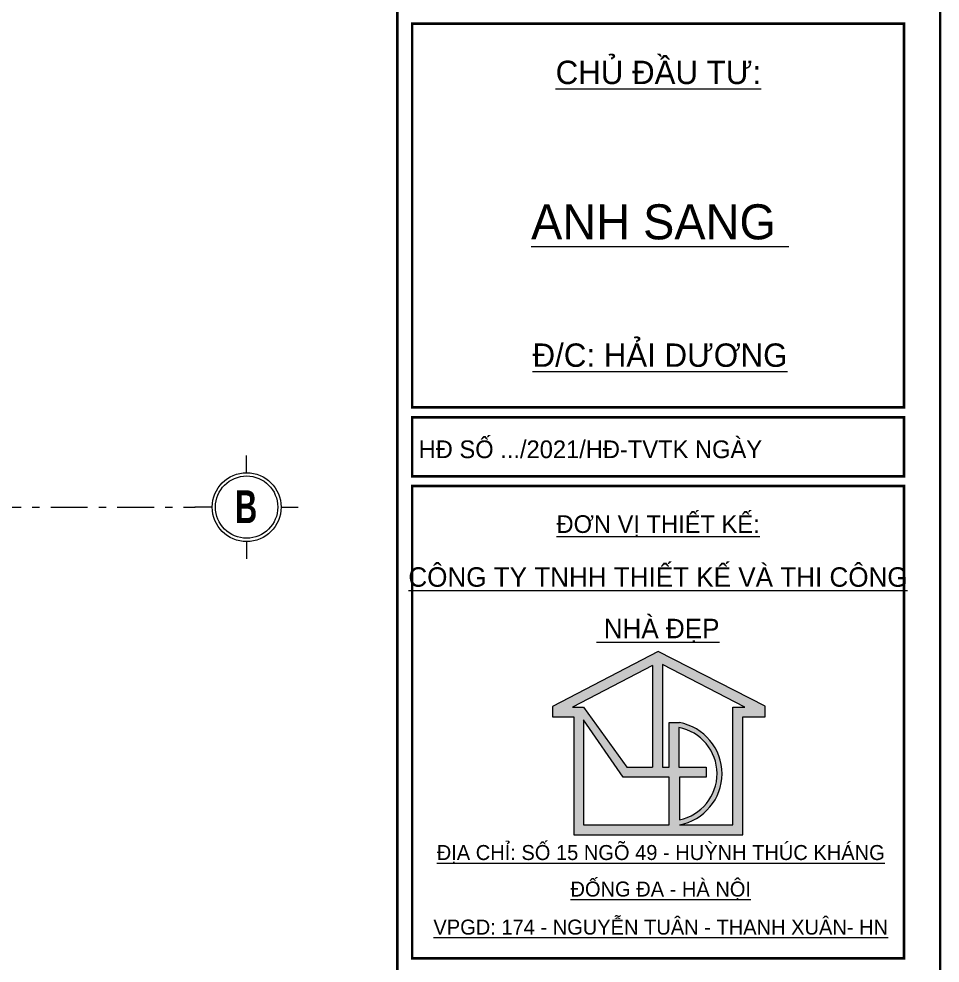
# Model space of a CAD drawing. Extents: x -2098986 to 943, y -1296280 to 73591.
# Drawn here: x -1715188 to -1709569, y -1062653 to -1056893 of the extents above; entities that cross this region are included whole.
import ezdxf
from ezdxf.enums import TextEntityAlignment as Align

# ---------------------------------------------------------------- set-up
doc = ezdxf.new("R2010")
doc.units = 0
doc.header["$LTSCALE"] = 150
doc.linetypes.add('_Tim', pattern=[9, 5, -1.5, 1, -1.5])
doc.layers.get('0').update_dxf_attribs({"lineweight": 18})
for name, color, linetype, lineweight in [('05.Text', 253, 'Continuous', 18), ('09.Hatch', 250, 'Continuous', 5), ('11.Khung bo', 32, 'Continuous', 50), ('12.Khung', 36, 'Continuous', 25), ('LS-TRUC', 108, '_Tim', 9)]:
    doc.layers.add(name, color=color, linetype=linetype, lineweight=lineweight)
doc.layers.add('DIM', color=1, linetype='Continuous')
doc.layers.add('Tpl_Bound', color=1, linetype='Continuous', plot=False)
doc.styles.add('AVANTHB', font='')
doc.styles.add('VnAvantH', font='')
doc.styles.get('AVANTHB').set_extended_font_data('.VnAvantH', bold=True)
doc.styles.get('VnAvantH').set_extended_font_data('.VnAvantH')

# ---------------------------------------------------------------- blocks, each defined once
blk = doc.blocks.new('100')
at = {"layer": '09.Hatch'}
h = blk.add_hatch(color=3, dxfattribs=at)
h.paths.add_polyline_path([(1897638.5, -927179.9), (1897638.5, -927286.8), (1897855.4, -927286.8), (1897855.4, -928484.2), (1898823.6, -928484.2), (1899573.6, -928484.2), (1899573.6, -927286.9), (1899800.7, -927286.9), (1899800.7, -927178.9), (1898712.6, -926620.5)])
h.paths.add_polyline_path([(1898756.1, -926755.6), (1899595.9, -927186.6), (1899473.2, -927186.6), (1899473.2, -928383.9), (1898928.6, -928383.9, 0.834181), (1898928.6, -927344.4), (1898823.6, -927344.4), (1898823.6, -927796.6), (1898756.1, -927796.6)], flags=16)
h.paths.add_polyline_path([(1898655.7, -927796.5), (1898393.2, -927796.5), (1897955.8, -927186.4), (1897843.2, -927186.4), (1898655.7, -926763.3)], flags=16)
h.paths.add_polyline_path([(1898928.6, -928332.8), (1898928.6, -927897.8), (1899202.3, -927897.8), (1899202.3, -927797.5), (1898924.2, -927797.5), (1898924.2, -927394.6, -0.822042)], flags=16)
h.paths.add_polyline_path([(1898357.1, -927897.8), (1898823.6, -927897.8), (1898823.6, -928383.9), (1897955.8, -928383.9), (1897955.8, -927315.8)], flags=16)
at = {"layer": '05.Text'}
for p, q in [((1898712.6, -926620.5), (1897638.5, -927179.9)), ((1899800.7, -927178.9), (1898712.6, -926620.5)), ((1899800.7, -927178.9), (1898712.6, -926620.5)), ((1899800.7, -927178.9), (1898712.6, -926620.5)), ((1898655.7, -926763.3), (1897843.2, -927186.4)), ((1898655.7, -926763.3), (1897843.2, -927186.4)), ((1898655.7, -926763.3), (1897843.2, -927186.4)), ((1898655.7, -926763.3), (1898655.7, -927796.5)), ((1898655.7, -926763.3), (1898655.7, -927796.5)), ((1898655.7, -926763.3), (1898655.7, -927796.5)), ((1899595.9, -927186.6), (1898756.1, -926755.6)), ((1898756.1, -926755.6), (1898756.1, -927796.6)), ((1899595.9, -927186.6), (1898756.1, -926755.6)), ((1898756.1, -926755.6), (1898756.1, -927796.6)), ((1899595.9, -927186.6), (1898756.1, -926755.6)), ((1898756.1, -926755.6), (1898756.1, -927796.6)), ((1897638.5, -927179.9), (1897638.5, -927286.8)), ((1897843.2, -927186.4), (1897955.8, -927186.4)), ((1897955.8, -927186.4), (1897955.8, -927186.4)), ((1897955.8, -927186.4), (1898393.2, -927796.5)), ((1899473.2, -928383.9), (1899473.2, -927186.6)), ((1899473.2, -927186.6), (1899595.9, -927186.6)), ((1899473.2, -928383.9), (1899473.2, -927186.6)), ((1899473.2, -927186.6), (1899595.9, -927186.6)), ((1899473.2, -928383.9), (1899473.2, -927186.6)), ((1899473.2, -927186.6), (1899595.9, -927186.6)), ((1899800.7, -927286.9), (1899800.7, -927178.9)), ((1899800.7, -927286.9), (1899800.7, -927178.9)), ((1899800.7, -927286.9), (1899800.7, -927178.9)), ((1897638.5, -927286.8), (1897855.4, -927286.8)), ((1897855.4, -927286.8), (1897855.4, -928484.2)), ((1897955.8, -927315.8), (1897955.8, -928383.9)), ((1898357.1, -927897.8), (1897955.8, -927315.8)), ((1898823.6, -927796.6), (1898823.6, -927344.4)), ((1898823.6, -927796.6), (1898823.6, -927344.4)), ((1898823.6, -927344.4), (1898928.6, -927344.4)), ((1899573.6, -928484.2), (1899573.6, -927286.9)), ((1899573.6, -927286.9), (1899800.7, -927286.9)), ((1898924.2, -927394.6), (1898924.2, -927797.5)), ((1898393.2, -927796.5), (1898655.7, -927796.5)), ((1898756.1, -927796.6), (1898823.6, -927796.6)), ((1898924.2, -927797.5), (1899202.3, -927797.5)), ((1899202.3, -927797.5), (1899202.3, -927897.8)), ((1898823.6, -927897.8), (1898357.1, -927897.8)), ((1898823.6, -928383.9), (1898823.6, -927897.8)), ((1899202.3, -927897.8), (1898928.6, -927897.8)), ((1898928.6, -927897.8), (1898928.6, -928332.8)), ((1897955.8, -928383.9), (1898823.6, -928383.9)), ((1898928.6, -928383.9), (1899473.2, -928383.9)), ((1897855.4, -928484.2), (1898823.6, -928484.2)), ((1898823.6, -928484.2), (1899573.6, -928484.2))]:
    blk.add_line(p, q, dxfattribs=at)
for radius, start, end in [(528.3, 280.33157, 79.66843), (478.1, 281.42979, 79.11639), (478.1, 281.42979, 79.11639), (478.1, 281.42979, 79.11639)]:
    blk.add_arc((1898833.9, -927864.1), radius, start, end, dxfattribs=at)
at = {"layer": '11.Khung bo', "const_width": 26.7}
for points in [[(1860913, -945239.8), (1860913, -916940.1), (1896062.6, -916940.1), (1896062.6, -945239.8)], [(1860913, -945239.8), (1860913, -916940.1), (1896062.6, -916940.1), (1896062.6, -945239.8)], [(1860913, -945239.8), (1860913, -916940.1), (1896062.6, -916940.1), (1896062.6, -945239.8)], [(1896212.6, -924140), (1901212.6, -924140), (1901212.6, -920240), (1896212.6, -920240)], [(1896212.6, -924140), (1901212.6, -924140), (1901212.6, -920240), (1896212.6, -920240)], [(1896212.6, -924140), (1901212.6, -924140), (1901212.6, -920240), (1896212.6, -920240)], [(1896212.6, -924840), (1901212.6, -924840), (1901212.6, -924240), (1896212.6, -924240)], [(1896212.6, -924840), (1901212.6, -924840), (1901212.6, -924240), (1896212.6, -924240)], [(1896212.6, -924840), (1901212.6, -924840), (1901212.6, -924240), (1896212.6, -924240)], [(1896212.6, -929740), (1901212.6, -929740), (1901212.6, -924940), (1896212.6, -924940)], [(1896212.6, -929740), (1901212.6, -929740), (1901212.6, -924940), (1896212.6, -924940)], [(1896212.6, -929740), (1901212.6, -929740), (1901212.6, -924940), (1896212.6, -924940)]]:
    blk.add_lwpolyline(points, close=True, dxfattribs=at)
at = {"layer": '12.Khung'}
blk.add_lwpolyline([(1901579.2, -945939.8), (1901579.2, -916240.1), (1859579.6, -916240.1), (1859579.6, -945939.8)], close=True, dxfattribs=at)
blk.add_lwpolyline([(1901579.2, -945939.8), (1901579.2, -916240.1), (1859579.6, -916240.1), (1859579.6, -945939.8)], close=True, dxfattribs=at)
blk.add_lwpolyline([(1901579.2, -945939.8), (1901579.2, -916240.1), (1859579.6, -916240.1), (1859579.6, -945939.8)], close=True, dxfattribs=at)
at = {"layer": '05.Text', "style": 'VnAvantH'}
for s, height, p in [('%%uChñ ®Çu t\xad:', 237.598, (1898715.8, -920852.7)), ('%%Uanh sang ', 356.397, (1898732, -922431.7)), ('%%U®/c: h¶i d\xad¬ng', 237.598, (1898732, -923727.6)), ('%%U®¬n vÞ thiÕt kÕ:', 179.998, (1898712.6, -925416.4)), ('%%Uc«ng ty tnhh thiÕt kÕ vµ thi c«ng', 197.998, (1898711.5, -925963.6)), ('%%U nhµ ®Ñp', 197.998, (1898711.5, -926487.1)), ('%%U®Þa chØ: sè 15 ngâ 49 - huúnh thóc kh¸ng', 152.459, (1898739.3, -928741.9)), ('%%U®èng ®a - hµ néi', 152.459, (1898739.3, -929113.1)), ('%%Uvpgd: 174 - nguyÔn tu©n - thanh xu©n- hn', 152.459, (1898739.3, -929500.1))]:
    blk.add_text(s, height=height, dxfattribs=at).set_placement(p, align=Align.CENTER)
blk.add_text('H§ sè .../2021/H§-TVTK ngµy ', height=179.998, dxfattribs=at).set_placement((1898057.4, -924540), align=Align.MIDDLE)
blk = doc.blocks.new('DANHTRUC')
for p, q in [((980383, -947347), (980383, -947137)), ((979963, -947767), (979753, -947767)), ((980803, -947767), (981013, -947767)), ((980383, -948187), (980383, -948397))]:
    blk.add_line(p, q)
for radius in [420, 380]:
    blk.add_circle((980383, -947767), radius)
blk = doc.blocks.new('qqqe213123213')
at = {"layer": 'LS-TRUC', "ltscale": 0.3}
blk.add_line((-1941757, -1052204), (-1923057, -1052204), dxfattribs=at)
at = {"layer": '05.Text', "xscale": 0.5, "yscale": 0.5, "zscale": 0.5}
blk.add_blockref('DANHTRUC', (-2412933.7, -578320.7), dxfattribs=at)
at = {"layer": '05.Text', "style": 'AVANTHB', "width": 0.7}
blk.add_text('B', height=200, dxfattribs=at).set_placement((-1922812.8, -1052301.7))

msp = doc.modelspace()

# ---------------------------------------------------------------- linework, layer by layer
at = {"layer": 'Tpl_Bound', "color": 1}
msp.add_lwpolyline([(-1734769.1, -1072342.5), (-1734769.1, -1054522.5), (-1709569.1, -1054522.5), (-1709569.1, -1072342.5)], close=True, dxfattribs=at)

# ---------------------------------------------------------------- block references
at = {"layer": '05.Text', "xscale": 0.6000055114637588, "yscale": 0.6000055114637588, "zscale": 0.6000055114637588}
msp.add_blockref('100', (-2850527.1, -504773.4), dxfattribs=at)
at = {"layer": 'DIM'}
msp.add_blockref('qqqe213123213', (208943.4, -7666.8), dxfattribs=at)

doc.saveas('drawing.dxf')
